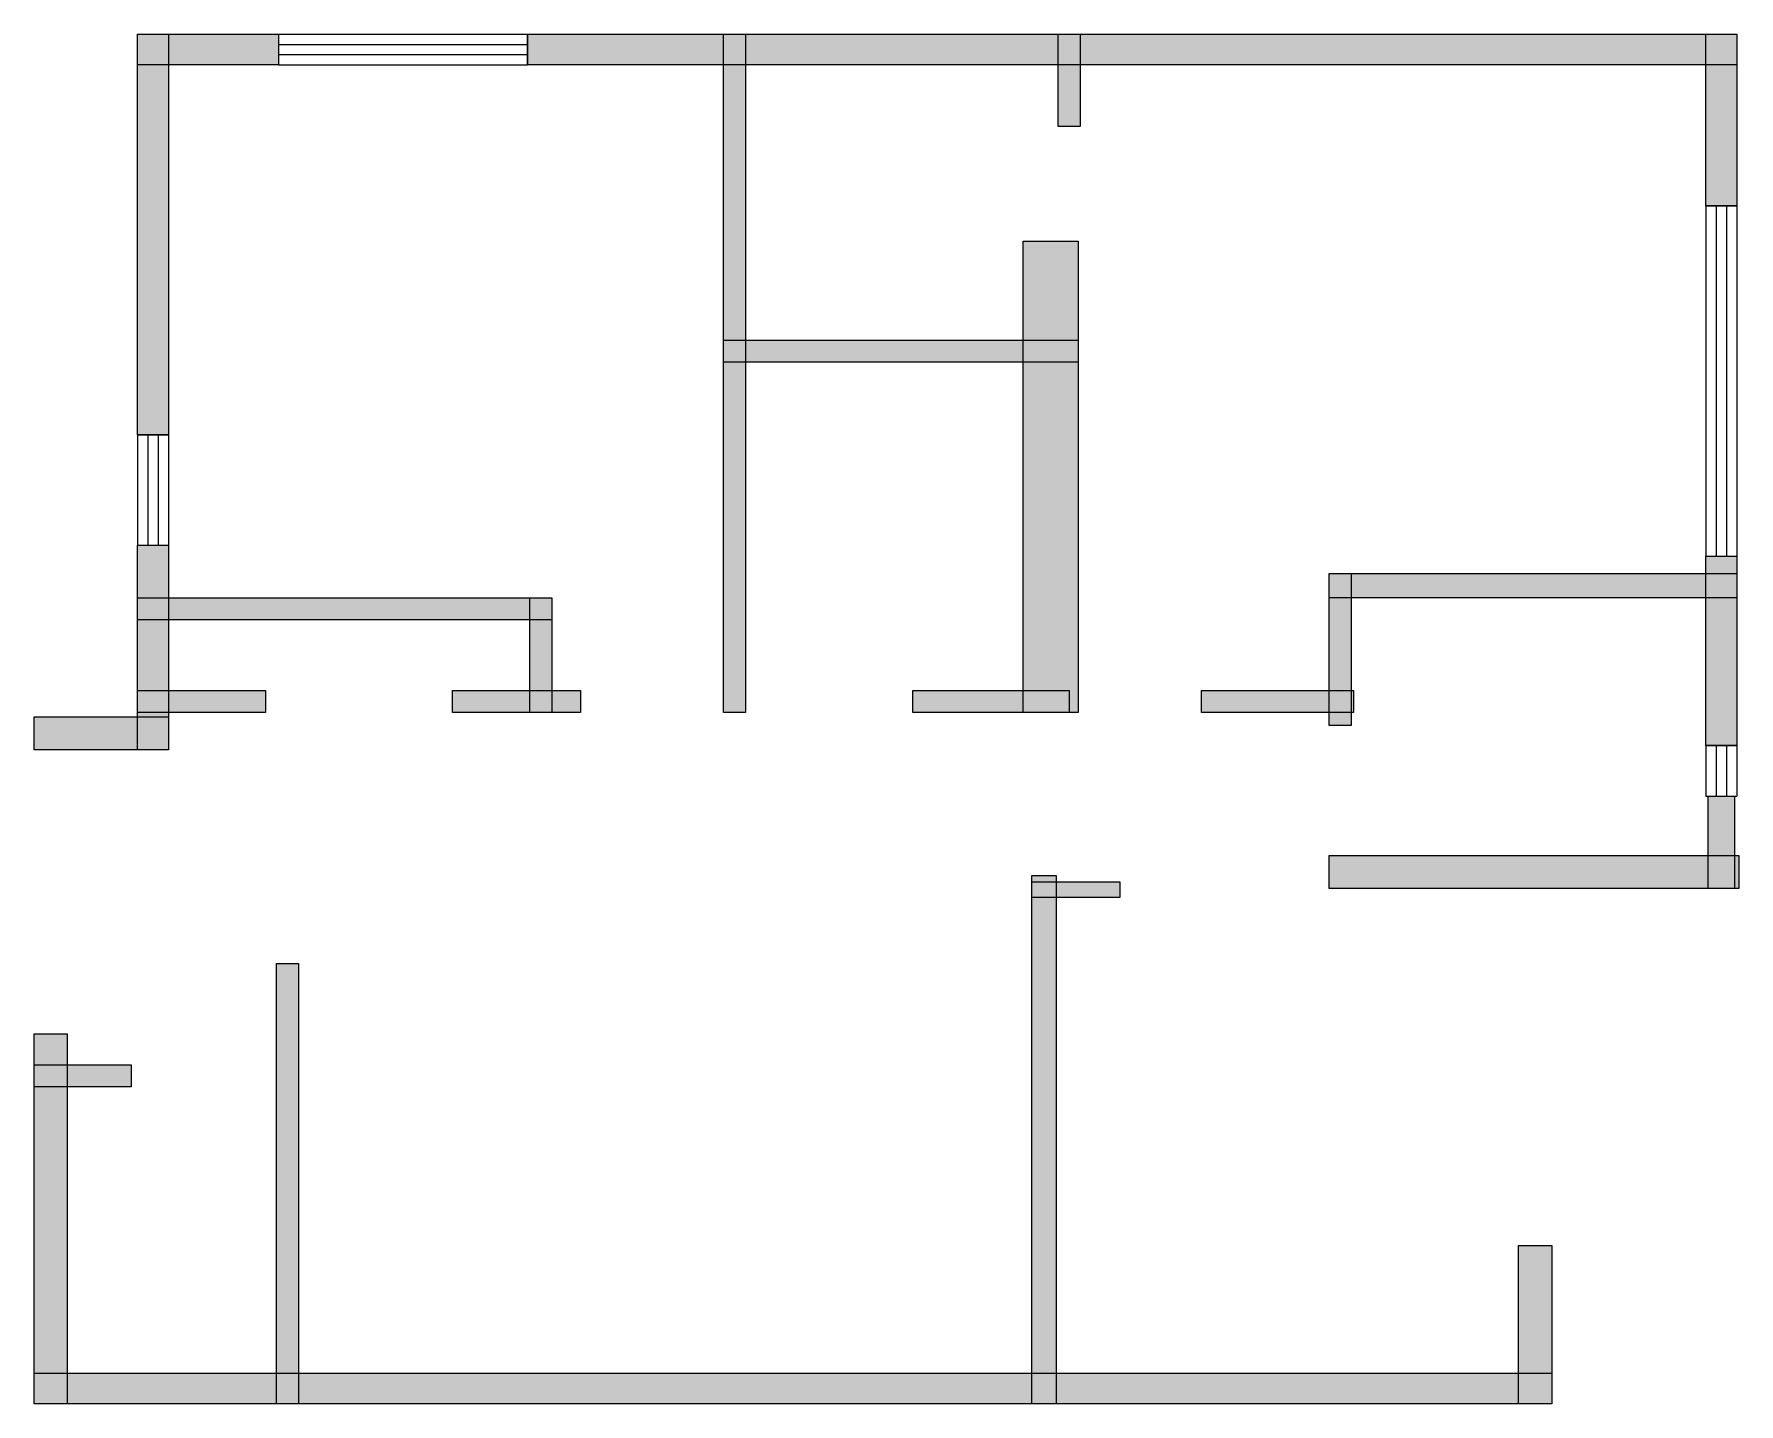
# Model space of a CAD drawing. Header units: centimetres. Extents: x 197 to 1026, y 169 to 836.
import ezdxf

# ---------------------------------------------------------------- set-up
doc = ezdxf.new("R2010")
doc.units = ezdxf.units.CM
doc.layers.add('WALL', color=7, linetype='Continuous')
doc.layers.add('WINDOW', color=5, linetype='Continuous')

msp = doc.modelspace()

# ---------------------------------------------------------------- hatches: boundary and pattern name
at = {"layer": 'WALL'}
h = msp.add_hatch(color=256, dxfattribs=at)
h.dxf.hatch_style = 1
h.paths.add_polyline_path([(247.5, 835.71), (316.07, 835.71), (316.07, 820.71), (247.5, 820.71)])
h = msp.add_hatch(color=256, dxfattribs=at)
h.dxf.hatch_style = 1
h.paths.add_polyline_path([(247.5, 835.71), (262.5, 835.71), (262.5, 640.71), (247.5, 640.71)])
h = msp.add_hatch(color=256, dxfattribs=at)
h.dxf.hatch_style = 1
h.paths.add_polyline_path([(437.14, 835.71), (1025.36, 835.71), (1025.36, 820.71), (437.14, 820.71)])
h = msp.add_hatch(color=256, dxfattribs=at)
h.dxf.hatch_style = 1
h.paths.add_polyline_path([(532.5, 835.71), (543.21, 835.71), (543.21, 505.71), (532.5, 505.71)])
h = msp.add_hatch(color=256, dxfattribs=at)
h.dxf.hatch_style = 1
h.paths.add_polyline_path([(695.36, 835.71), (706.07, 835.71), (706.07, 790.71), (695.36, 790.71)])
h = msp.add_hatch(color=256, dxfattribs=at)
h.dxf.hatch_style = 1
h.paths.add_polyline_path([(1010.36, 835.71), (1025.36, 835.71), (1025.36, 752.14), (1010.36, 752.14)])
h = msp.add_hatch(color=256, dxfattribs=at)
h.dxf.hatch_style = 1
h.paths.add_polyline_path([(678.21, 735), (705, 735), (705, 505.71), (678.21, 505.71)])
h = msp.add_hatch(color=256, dxfattribs=at)
h.dxf.hatch_style = 1
h.paths.add_polyline_path([(532.5, 686.79), (705, 686.79), (705, 676.07), (532.5, 676.07)])
h = msp.add_hatch(color=256, dxfattribs=at)
h.dxf.hatch_style = 1
h.paths.add_polyline_path([(247.5, 587.14), (262.5, 587.14), (262.5, 487.5), (247.5, 487.5)])
h = msp.add_hatch(color=256, dxfattribs=at)
h.dxf.hatch_style = 1
h.paths.add_polyline_path([(1010.36, 581.79), (1025.36, 581.79), (1025.36, 489.64), (1010.36, 489.64)])
h = msp.add_hatch(color=256, dxfattribs=at)
h.dxf.hatch_style = 1
h.paths.add_polyline_path([(827.14, 573.21), (1025.36, 573.21), (1025.36, 561.43), (827.14, 561.43)])
h = msp.add_hatch(color=256, dxfattribs=at)
h.dxf.hatch_style = 1
h.paths.add_polyline_path([(827.14, 573.21), (837.86, 573.21), (837.86, 499.29), (827.14, 499.29)])
h = msp.add_hatch(color=256, dxfattribs=at)
h.dxf.hatch_style = 1
h.paths.add_polyline_path([(247.5, 561.43), (448.93, 561.43), (448.93, 550.71), (247.5, 550.71)])
h = msp.add_hatch(color=256, dxfattribs=at)
h.dxf.hatch_style = 1
h.paths.add_polyline_path([(438.21, 561.43), (448.93, 561.43), (448.93, 505.71), (438.21, 505.71)])
h = msp.add_hatch(color=256, dxfattribs=at)
h.dxf.hatch_style = 1
h.paths.add_polyline_path([(247.5, 516.43), (309.64, 516.43), (309.64, 505.71), (247.5, 505.71)])
h = msp.add_hatch(color=256, dxfattribs=at)
h.dxf.hatch_style = 1
h.paths.add_polyline_path([(400.71, 516.43), (462.86, 516.43), (462.86, 505.71), (400.71, 505.71)])
h = msp.add_hatch(color=256, dxfattribs=at)
h.dxf.hatch_style = 1
h.paths.add_polyline_path([(624.64, 516.43), (700.71, 516.43), (700.71, 505.71), (624.64, 505.71)])
h = msp.add_hatch(color=256, dxfattribs=at)
h.dxf.hatch_style = 1
h.paths.add_polyline_path([(765, 516.43), (838.93, 516.43), (838.93, 505.71), (765, 505.71)])
h = msp.add_hatch(color=256, dxfattribs=at)
h.dxf.hatch_style = 1
h.paths.add_polyline_path([(197.14, 503.57), (262.5, 503.57), (262.5, 487.5), (197.14, 487.5)])
h = msp.add_hatch(color=256, dxfattribs=at)
h.dxf.hatch_style = 1
h.paths.add_polyline_path([(1011.43, 465), (1024.29, 465), (1024.29, 420), (1011.43, 420)])
h = msp.add_hatch(color=256, dxfattribs=at)
h.dxf.hatch_style = 1
h.paths.add_polyline_path([(827.14, 436.07), (1026.43, 436.07), (1026.43, 420), (827.14, 420)])
h = msp.add_hatch(color=256, dxfattribs=at)
h.dxf.hatch_style = 1
h.paths.add_polyline_path([(682.5, 426.43), (694.29, 426.43), (694.29, 169.29), (682.5, 169.29)])
h = msp.add_hatch(color=256, dxfattribs=at)
h.dxf.hatch_style = 1
h.paths.add_polyline_path([(682.5, 423.21), (725.36, 423.21), (725.36, 415.71), (682.5, 415.71)])
h = msp.add_hatch(color=256, dxfattribs=at)
h.dxf.hatch_style = 1
h.paths.add_polyline_path([(315, 383.57), (325.71, 383.57), (325.71, 169.29), (315, 169.29)])
h = msp.add_hatch(color=256, dxfattribs=at)
h.dxf.hatch_style = 1
h.paths.add_polyline_path([(197.14, 349.29), (213.21, 349.29), (213.21, 169.29), (197.14, 169.29)])
h = msp.add_hatch(color=256, dxfattribs=at)
h.dxf.hatch_style = 1
h.paths.add_polyline_path([(197.14, 334.29), (244.29, 334.29), (244.29, 323.57), (197.14, 323.57)])
h = msp.add_hatch(color=256, dxfattribs=at)
h.dxf.hatch_style = 1
h.paths.add_polyline_path([(919.29, 246.43), (935.36, 246.43), (935.36, 169.29), (919.29, 169.29)])
h = msp.add_hatch(color=256, dxfattribs=at)
h.dxf.hatch_style = 1
h.paths.add_polyline_path([(197.14, 184.29), (935.36, 184.29), (935.36, 169.29), (197.14, 169.29)])

# ---------------------------------------------------------------- linework, layer by layer
for points in [[(247.5, 835.71), (316.07, 835.71), (316.07, 820.71), (247.5, 820.71)], [(247.5, 835.71), (262.5, 835.71), (262.5, 640.71), (247.5, 640.71)], [(437.14, 835.71), (1025.36, 835.71), (1025.36, 820.71), (437.14, 820.71)], [(532.5, 835.71), (543.21, 835.71), (543.21, 505.71), (532.5, 505.71)], [(695.36, 835.71), (706.07, 835.71), (706.07, 790.71), (695.36, 790.71)], [(1010.36, 835.71), (1025.36, 835.71), (1025.36, 752.14), (1010.36, 752.14)], [(678.21, 735), (705, 735), (705, 505.71), (678.21, 505.71)], [(532.5, 686.79), (705, 686.79), (705, 676.07), (532.5, 676.07)], [(247.5, 587.14), (262.5, 587.14), (262.5, 487.5), (247.5, 487.5)], [(1010.36, 581.79), (1025.36, 581.79), (1025.36, 489.64), (1010.36, 489.64)], [(827.14, 573.21), (1025.36, 573.21), (1025.36, 561.43), (827.14, 561.43)], [(827.14, 573.21), (837.86, 573.21), (837.86, 499.29), (827.14, 499.29)], [(247.5, 561.43), (448.93, 561.43), (448.93, 550.71), (247.5, 550.71)], [(438.21, 561.43), (448.93, 561.43), (448.93, 505.71), (438.21, 505.71)], [(247.5, 516.43), (309.64, 516.43), (309.64, 505.71), (247.5, 505.71)], [(400.71, 516.43), (462.86, 516.43), (462.86, 505.71), (400.71, 505.71)], [(624.64, 516.43), (700.71, 516.43), (700.71, 505.71), (624.64, 505.71)], [(765, 516.43), (838.93, 516.43), (838.93, 505.71), (765, 505.71)], [(197.14, 503.57), (262.5, 503.57), (262.5, 487.5), (197.14, 487.5)], [(1011.43, 465), (1024.29, 465), (1024.29, 420), (1011.43, 420)], [(827.14, 436.07), (1026.43, 436.07), (1026.43, 420), (827.14, 420)], [(682.5, 426.43), (694.29, 426.43), (694.29, 169.29), (682.5, 169.29)], [(682.5, 423.21), (725.36, 423.21), (725.36, 415.71), (682.5, 415.71)], [(315, 383.57), (325.71, 383.57), (325.71, 169.29), (315, 169.29)], [(197.14, 349.29), (213.21, 349.29), (213.21, 169.29), (197.14, 169.29)], [(197.14, 334.29), (244.29, 334.29), (244.29, 323.57), (197.14, 323.57)], [(919.29, 246.43), (935.36, 246.43), (935.36, 169.29), (919.29, 169.29)], [(197.14, 184.29), (935.36, 184.29), (935.36, 169.29), (197.14, 169.29)]]:
    msp.add_lwpolyline(points, close=True, dxfattribs=at)
at = {"layer": 'WINDOW'}
for p, q in [((316.07, 835.71), (437.14, 835.71)), ((316.07, 835.71), (316.07, 820.71)), ((316.07, 830.71), (437.14, 830.71)), ((437.14, 835.71), (437.14, 820.71)), ((316.07, 825.71), (437.14, 825.71)), ((316.07, 820.71), (437.14, 820.71)), ((1010.36, 752.14), (1010.36, 581.79)), ((1010.36, 752.14), (1025.36, 752.14)), ((1015.36, 752.14), (1015.36, 581.79)), ((1020.36, 752.14), (1020.36, 581.79)), ((1025.36, 752.14), (1025.36, 581.79)), ((247.5, 640.71), (247.5, 587.14)), ((247.5, 640.71), (262.5, 640.71)), ((252.5, 640.71), (252.5, 587.14)), ((257.5, 640.71), (257.5, 587.14)), ((262.5, 640.71), (262.5, 587.14)), ((247.5, 587.14), (262.5, 587.14)), ((1010.36, 581.79), (1025.36, 581.79)), ((1010.36, 489.64), (1010.36, 465)), ((1010.36, 489.64), (1025.36, 489.64)), ((1015.36, 489.64), (1015.36, 465)), ((1020.36, 489.64), (1020.36, 465)), ((1025.36, 489.64), (1025.36, 465)), ((1010.36, 465), (1025.36, 465))]:
    msp.add_line(p, q, dxfattribs=at)

doc.saveas('drawing.dxf')
